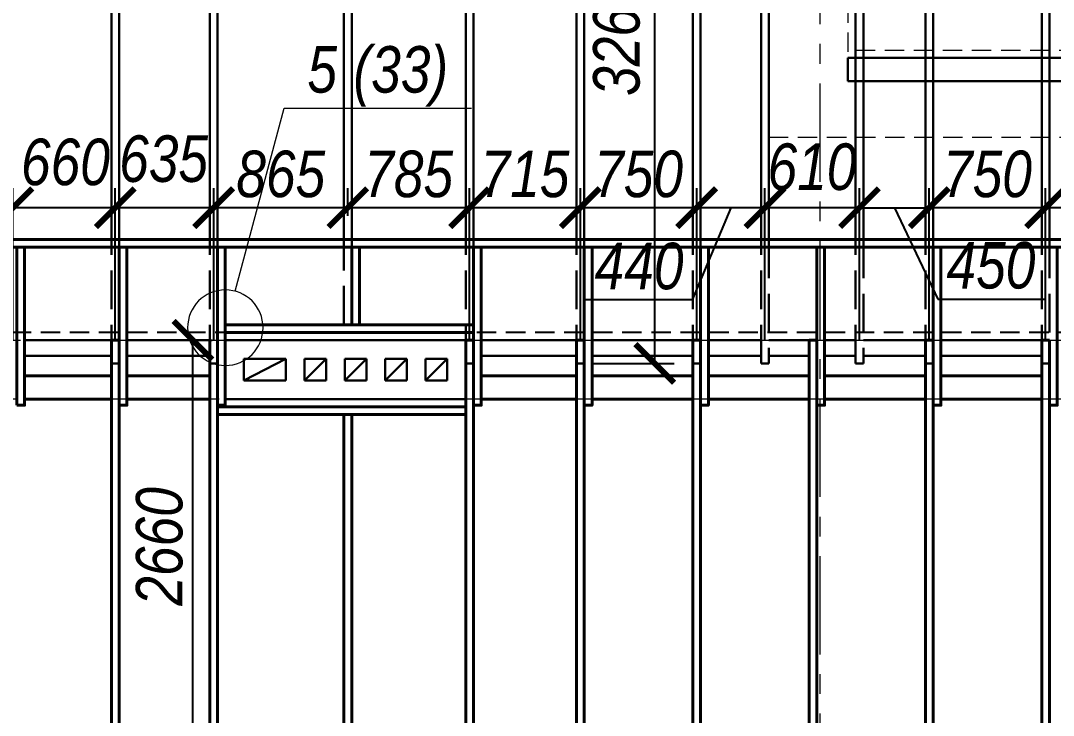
# Model space of a CAD drawing. Header units: millimetres. Extents: x 1582001 to 3303937, y 226471 to 491235.
# Drawn here: x 1759522 to 1766182, y 309108 to 313588 of the extents above; entities that cross this region are included whole.
import ezdxf

# ---------------------------------------------------------------- set-up
doc = ezdxf.new("R2010")
doc.units = ezdxf.units.MM
for name, pattern in [('CENTER', [50.8, 31.75, -6.35, 6.35, -6.35]), ('gost5', [7, 5, -2, 0]), ('HIDDEN', [0.375, 0.25, -0.125])]:
    doc.linetypes.add(name, pattern=pattern)
doc.layers.get('Defpoints').update_dxf_attribs({"color": 255, "lineweight": 30})
for name, color, linetype, lineweight in [('Кровля', 232, 'Continuous', 25), ('Оси', 251, 'CENTER', 9), ('Основная', 250, 'Continuous', 40), ('Перегородки', 202, 'Continuous', 30), ('Пунктир', 253, 'HIDDEN', 18), ('Размеры', 7, 'Continuous', 18), ('Стены', 244, 'Continuous', 30), ('Стены несущие', 7, 'Continuous', 40), ('Утеплитель', 145, 'Continuous', 9)]:
    doc.layers.add(name, color=color, linetype=linetype, lineweight=lineweight)
doc.styles.get("Standard").update_dxf_attribs({"font": 'ARIALNI.TTF', "height": 300})
doc.dimstyles.new('ISO-25', dxfattribs={"dimscale": 100, "dimtxt": 2.5, "dimasz": 2.5, "dimexe": 1.25, "dimexo": 0.625, "dimtad": 1, "dimdec": 0, "dimtxsty": 'Standard', "dimblk": 'ARCHTICK', "dimcen": 2.5, "dimadec": 0, "dimazin": 0, "dimtfac": 1, "dimtdec": 0, "dimtmove": 0, "dimatfit": 3, "dimfxl": 0, "dimarcsym": 0})

# ---------------------------------------------------------------- blocks, each defined once
blk = doc.blocks.new('_ArchTick')
at = {"color": 0, "linetype": 'ByBlock', "const_width": 0.15}
blk.add_lwpolyline([(-0.5, -0.5), (0.5, 0.5)], dxfattribs=at)
blk = doc.blocks.new('*D1676')
at = {"layer": 'Defpoints', "color": 0, "lineweight": -3, "ltscale": 100, "transparency": 16777216}
for p in [(1760250, 311527.4), (1760633.4, 311527.4), (1760207.3, 308867.4)]:
    blk.add_point(p, dxfattribs=at)
at = {"layer": 'Размеры', "color": 0, "lineweight": -2, "ltscale": 100, "transparency": 16777216}
for p, q in [((1760312.5, 311527.4), (1760758.4, 311527.4)), ((1760633.4, 308867.4), (1760633.4, 311527.4)), ((1760269.8, 308867.4), (1760758.4, 308867.4))]:
    blk.add_line(p, q, dxfattribs=at)
at = {"layer": 'Размеры', "color": 0, "lineweight": -2, "ltscale": 100, "transparency": 16777216, "xscale": 250, "yscale": 250, "zscale": 250}
for p, rotation in [((1760633.4, 311527.4), 90), ((1760633.4, 308867.4), 270)]:
    blk.add_blockref('_ArchTick', p, dxfattribs=dict(at, rotation=rotation))
at = {"layer": 'Размеры', "color": 0, "ltscale": 100, "transparency": 16777216, "insert": (1760417.7, 310197.4), "char_height": 300, "attachment_point": 5, "rotation": 90}
blk.add_mtext('2660', dxfattribs=at)
blk = doc.blocks.new('*D1678')
at = {"layer": 'Defpoints', "color": 0, "lineweight": -3, "ltscale": 100, "transparency": 16777216}
for p in [(1763157.3, 314637.4), (1763611.4, 314637.4), (1763157.3, 311377.4)]:
    blk.add_point(p, dxfattribs=at)
at = {"layer": 'Размеры', "color": 0, "lineweight": -2, "ltscale": 100, "transparency": 16777216}
for p, q in [((1763219.8, 314637.4), (1763736.4, 314637.4)), ((1763611.4, 311377.4), (1763611.4, 314637.4)), ((1763219.8, 311377.4), (1763736.4, 311377.4))]:
    blk.add_line(p, q, dxfattribs=at)
at = {"layer": 'Размеры', "color": 0, "lineweight": -2, "ltscale": 100, "transparency": 16777216, "xscale": 250, "yscale": 250, "zscale": 250}
for p, rotation in [((1763611.4, 314637.4), 90), ((1763611.4, 311377.4), 270)]:
    blk.add_blockref('_ArchTick', p, dxfattribs=dict(at, rotation=rotation))
at = {"layer": 'Размеры', "color": 0, "ltscale": 100, "transparency": 16777216, "insert": (1763366.1, 313484.5), "char_height": 300, "attachment_point": 5, "rotation": 90}
blk.add_mtext('3260', dxfattribs=at)
blk = doc.blocks.new('*D1767')
at = {"layer": 'Defpoints', "color": 0, "lineweight": -3, "ltscale": 100, "transparency": 16777216}
for p in [(1766132.3, 312381.9), (1766132.3, 311465.9), (1766882.3, 311465.9)]:
    blk.add_point(p, dxfattribs=at)
at = {"layer": 'Размеры', "color": 0, "lineweight": -2, "ltscale": 100, "transparency": 16777216}
for p, q in [((1766132.3, 311528.4), (1766132.3, 312506.9)), ((1766882.3, 311528.4), (1766882.3, 312506.9)), ((1766882.3, 312381.9), (1766132.3, 312381.9))]:
    blk.add_line(p, q, dxfattribs=at)
at = {"layer": 'Размеры', "color": 0, "lineweight": -2, "ltscale": 100, "transparency": 16777216, "xscale": 250, "yscale": 250, "zscale": 250, "rotation": 180}
blk.add_blockref('_ArchTick', (1766132.3, 312381.9), dxfattribs=at)
at = {"layer": 'Размеры', "color": 0, "lineweight": -2, "ltscale": 100, "transparency": 16777216, "xscale": 250, "yscale": 250, "zscale": 250}
blk.add_blockref('_ArchTick', (1766882.3, 312381.9), dxfattribs=at)
at = {"layer": 'Размеры', "color": 0, "ltscale": 100, "transparency": 16777216, "insert": (1766507.3, 312597.6), "char_height": 300, "attachment_point": 5}
blk.add_mtext('750', dxfattribs=at)
blk = doc.blocks.new('*D1768')
at = {"layer": 'Defpoints', "color": 0, "lineweight": -3, "ltscale": 100, "transparency": 16777216}
for p in [(1765382.3, 312381.9), (1765382.3, 311465.9), (1766132.3, 311465.9)]:
    blk.add_point(p, dxfattribs=at)
at = {"layer": 'Размеры', "color": 0, "lineweight": -2, "ltscale": 100, "transparency": 16777216}
for p, q in [((1765382.3, 311528.4), (1765382.3, 312506.9)), ((1766132.3, 311528.4), (1766132.3, 312506.9)), ((1766132.3, 312381.9), (1765382.3, 312381.9))]:
    blk.add_line(p, q, dxfattribs=at)
at = {"layer": 'Размеры', "color": 0, "lineweight": -2, "ltscale": 100, "transparency": 16777216, "xscale": 250, "yscale": 250, "zscale": 250, "rotation": 180}
blk.add_blockref('_ArchTick', (1765382.3, 312381.9), dxfattribs=at)
at = {"layer": 'Размеры', "color": 0, "lineweight": -2, "ltscale": 100, "transparency": 16777216, "xscale": 250, "yscale": 250, "zscale": 250}
blk.add_blockref('_ArchTick', (1766132.3, 312381.9), dxfattribs=at)
at = {"layer": 'Размеры', "color": 0, "ltscale": 100, "transparency": 16777216, "insert": (1765757.3, 312597.6), "char_height": 300, "attachment_point": 5}
blk.add_mtext('750', dxfattribs=at)
blk = doc.blocks.new('*D1769')
at = {"layer": 'Defpoints', "color": 0, "lineweight": -3, "ltscale": 100, "transparency": 16777216}
for p in [(1764322.3, 312381.9), (1764322.3, 311465.9), (1764932.3, 311465.9)]:
    blk.add_point(p, dxfattribs=at)
at = {"layer": 'Размеры', "color": 0, "lineweight": -2, "ltscale": 100, "transparency": 16777216}
for p, q in [((1764322.3, 311528.4), (1764322.3, 312506.9)), ((1764932.3, 311528.4), (1764932.3, 312506.9)), ((1764932.3, 312381.9), (1764322.3, 312381.9))]:
    blk.add_line(p, q, dxfattribs=at)
at = {"layer": 'Размеры', "color": 0, "lineweight": -2, "ltscale": 100, "transparency": 16777216, "xscale": 250, "yscale": 250, "zscale": 250, "rotation": 180}
blk.add_blockref('_ArchTick', (1764322.3, 312381.9), dxfattribs=at)
at = {"layer": 'Размеры', "color": 0, "lineweight": -2, "ltscale": 100, "transparency": 16777216, "xscale": 250, "yscale": 250, "zscale": 250}
blk.add_blockref('_ArchTick', (1764932.3, 312381.9), dxfattribs=at)
at = {"layer": 'Размеры', "color": 0, "ltscale": 100, "transparency": 16777216, "insert": (1764625.9, 312643.9), "char_height": 300, "attachment_point": 5}
blk.add_mtext('610', dxfattribs=at)
blk = doc.blocks.new('*D1770')
at = {"layer": 'Defpoints', "color": 0, "lineweight": -3, "ltscale": 100, "transparency": 16777216}
for p in [(1765382.3, 312381.9), (1764932.3, 312295.2), (1765382.3, 312295.2)]:
    blk.add_point(p, dxfattribs=at)
at = {"layer": 'Размеры', "color": 0, "lineweight": -2, "ltscale": 100, "transparency": 16777216}
for p, q in [((1764932.3, 312357.7), (1764932.3, 312506.9)), ((1765382.3, 312357.7), (1765382.3, 312506.9)), ((1764932.3, 312381.9), (1765382.3, 312381.9)), ((1765157.3, 312381.9), (1765436.8, 311792.8)), ((1765436.8, 311792.8), (1766122.7, 311792.8))]:
    blk.add_line(p, q, dxfattribs=at)
at = {"layer": 'Размеры', "color": 0, "lineweight": -2, "ltscale": 100, "transparency": 16777216, "xscale": 250, "yscale": 250, "zscale": 250, "rotation": 180}
blk.add_blockref('_ArchTick', (1764932.3, 312381.9), dxfattribs=at)
at = {"layer": 'Размеры', "color": 0, "lineweight": -2, "ltscale": 100, "transparency": 16777216, "xscale": 250, "yscale": 250, "zscale": 250}
blk.add_blockref('_ArchTick', (1765382.3, 312381.9), dxfattribs=at)
at = {"layer": 'Размеры', "color": 0, "ltscale": 100, "transparency": 16777216, "insert": (1765779.8, 312008.5), "char_height": 300, "attachment_point": 5}
blk.add_mtext('450', dxfattribs=at)
blk = doc.blocks.new('*D1771')
at = {"layer": 'Defpoints', "color": 0, "lineweight": -3, "ltscale": 100, "transparency": 16777216}
for p in [(1763882.3, 312381.9), (1763882.3, 311465.9), (1764322.3, 311465.9)]:
    blk.add_point(p, dxfattribs=at)
at = {"layer": 'Размеры', "color": 0, "lineweight": -2, "ltscale": 100, "transparency": 16777216}
for p, q in [((1763882.3, 311528.4), (1763882.3, 312506.9)), ((1764322.3, 311528.4), (1764322.3, 312506.9)), ((1764102.3, 312381.9), (1763853.3, 311787.9)), ((1764322.3, 312381.9), (1763882.3, 312381.9)), ((1763853.3, 311787.9), (1763167.4, 311787.9))]:
    blk.add_line(p, q, dxfattribs=at)
at = {"layer": 'Размеры', "color": 0, "lineweight": -2, "ltscale": 100, "transparency": 16777216, "xscale": 250, "yscale": 250, "zscale": 250, "rotation": 180}
blk.add_blockref('_ArchTick', (1763882.3, 312381.9), dxfattribs=at)
at = {"layer": 'Размеры', "color": 0, "lineweight": -2, "ltscale": 100, "transparency": 16777216, "xscale": 250, "yscale": 250, "zscale": 250}
blk.add_blockref('_ArchTick', (1764322.3, 312381.9), dxfattribs=at)
at = {"layer": 'Размеры', "color": 0, "ltscale": 100, "transparency": 16777216, "insert": (1763510.4, 312003.6), "char_height": 300, "attachment_point": 5}
blk.add_mtext('440', dxfattribs=at)
blk = doc.blocks.new('*D1772')
at = {"layer": 'Defpoints', "color": 0, "lineweight": -3, "ltscale": 100, "transparency": 16777216}
for p in [(1763132.3, 312381.9), (1763132.3, 311465.9), (1763882.3, 311465.9)]:
    blk.add_point(p, dxfattribs=at)
at = {"layer": 'Размеры', "color": 0, "lineweight": -2, "ltscale": 100, "transparency": 16777216}
for p, q in [((1763132.3, 311528.4), (1763132.3, 312506.9)), ((1763882.3, 311528.4), (1763882.3, 312506.9)), ((1763882.3, 312381.9), (1763132.3, 312381.9))]:
    blk.add_line(p, q, dxfattribs=at)
at = {"layer": 'Размеры', "color": 0, "lineweight": -2, "ltscale": 100, "transparency": 16777216, "xscale": 250, "yscale": 250, "zscale": 250, "rotation": 180}
blk.add_blockref('_ArchTick', (1763132.3, 312381.9), dxfattribs=at)
at = {"layer": 'Размеры', "color": 0, "lineweight": -2, "ltscale": 100, "transparency": 16777216, "xscale": 250, "yscale": 250, "zscale": 250}
blk.add_blockref('_ArchTick', (1763882.3, 312381.9), dxfattribs=at)
at = {"layer": 'Размеры', "color": 0, "ltscale": 100, "transparency": 16777216, "insert": (1763507.3, 312597.6), "char_height": 300, "attachment_point": 5}
blk.add_mtext('750', dxfattribs=at)
blk = doc.blocks.new('*D1773')
at = {"layer": 'Defpoints', "color": 0, "lineweight": -3, "ltscale": 100, "transparency": 16777216}
for p in [(1762417.3, 312381.9), (1762417.3, 311465.9), (1763132.3, 311465.9)]:
    blk.add_point(p, dxfattribs=at)
at = {"layer": 'Размеры', "color": 0, "lineweight": -2, "ltscale": 100, "transparency": 16777216}
for p, q in [((1762417.3, 311528.4), (1762417.3, 312506.9)), ((1763132.3, 311528.4), (1763132.3, 312506.9)), ((1763132.3, 312381.9), (1762417.3, 312381.9))]:
    blk.add_line(p, q, dxfattribs=at)
at = {"layer": 'Размеры', "color": 0, "lineweight": -2, "ltscale": 100, "transparency": 16777216, "xscale": 250, "yscale": 250, "zscale": 250, "rotation": 180}
blk.add_blockref('_ArchTick', (1762417.3, 312381.9), dxfattribs=at)
at = {"layer": 'Размеры', "color": 0, "lineweight": -2, "ltscale": 100, "transparency": 16777216, "xscale": 250, "yscale": 250, "zscale": 250}
blk.add_blockref('_ArchTick', (1763132.3, 312381.9), dxfattribs=at)
at = {"layer": 'Размеры', "color": 0, "ltscale": 100, "transparency": 16777216, "insert": (1762774.8, 312597.6), "char_height": 300, "attachment_point": 5}
blk.add_mtext('715', dxfattribs=at)
blk = doc.blocks.new('*D1774')
at = {"layer": 'Defpoints', "color": 0, "lineweight": -3, "ltscale": 100, "transparency": 16777216}
for p in [(1761632.3, 312381.9), (1761632.3, 312265.9), (1762417.3, 311465.9)]:
    blk.add_point(p, dxfattribs=at)
at = {"layer": 'Размеры', "color": 0, "lineweight": -2, "ltscale": 100, "transparency": 16777216}
for p, q in [((1761632.3, 312328.4), (1761632.3, 312506.9)), ((1762417.3, 311528.4), (1762417.3, 312506.9)), ((1762417.3, 312381.9), (1761632.3, 312381.9))]:
    blk.add_line(p, q, dxfattribs=at)
at = {"layer": 'Размеры', "color": 0, "lineweight": -2, "ltscale": 100, "transparency": 16777216, "xscale": 250, "yscale": 250, "zscale": 250, "rotation": 180}
blk.add_blockref('_ArchTick', (1761632.3, 312381.9), dxfattribs=at)
at = {"layer": 'Размеры', "color": 0, "lineweight": -2, "ltscale": 100, "transparency": 16777216, "xscale": 250, "yscale": 250, "zscale": 250}
blk.add_blockref('_ArchTick', (1762417.3, 312381.9), dxfattribs=at)
at = {"layer": 'Размеры', "color": 0, "ltscale": 100, "transparency": 16777216, "insert": (1762024.8, 312597.6), "char_height": 300, "attachment_point": 5}
blk.add_mtext('785', dxfattribs=at)
blk = doc.blocks.new('*D1775')
at = {"layer": 'Defpoints', "color": 0, "lineweight": -3, "ltscale": 100, "transparency": 16777216}
for p in [(1760767.3, 312381.9), (1761632.3, 312265.9), (1760767.3, 311465.9)]:
    blk.add_point(p, dxfattribs=at)
at = {"layer": 'Размеры', "color": 0, "lineweight": -2, "ltscale": 100, "transparency": 16777216}
for p, q in [((1760767.3, 311528.4), (1760767.3, 312506.9)), ((1761632.3, 312328.4), (1761632.3, 312506.9)), ((1761632.3, 312381.9), (1760767.3, 312381.9))]:
    blk.add_line(p, q, dxfattribs=at)
at = {"layer": 'Размеры', "color": 0, "lineweight": -2, "ltscale": 100, "transparency": 16777216, "xscale": 250, "yscale": 250, "zscale": 250, "rotation": 180}
blk.add_blockref('_ArchTick', (1760767.3, 312381.9), dxfattribs=at)
at = {"layer": 'Размеры', "color": 0, "lineweight": -2, "ltscale": 100, "transparency": 16777216, "xscale": 250, "yscale": 250, "zscale": 250}
blk.add_blockref('_ArchTick', (1761632.3, 312381.9), dxfattribs=at)
at = {"layer": 'Размеры', "color": 0, "ltscale": 100, "transparency": 16777216, "insert": (1761199.8, 312597.6), "char_height": 300, "attachment_point": 5}
blk.add_mtext('865', dxfattribs=at)
blk = doc.blocks.new('*D1776')
at = {"layer": 'Defpoints', "color": 0, "lineweight": -3, "ltscale": 100, "transparency": 16777216}
for p in [(1760132.3, 312381.9), (1760132.3, 311465.9), (1760767.3, 311465.9)]:
    blk.add_point(p, dxfattribs=at)
at = {"layer": 'Размеры', "color": 0, "lineweight": -2, "ltscale": 100, "transparency": 16777216}
for p, q in [((1760132.3, 311528.4), (1760132.3, 312506.9)), ((1760767.3, 311528.4), (1760767.3, 312506.9)), ((1760767.3, 312381.9), (1760132.3, 312381.9))]:
    blk.add_line(p, q, dxfattribs=at)
at = {"layer": 'Размеры', "color": 0, "lineweight": -2, "ltscale": 100, "transparency": 16777216, "xscale": 250, "yscale": 250, "zscale": 250, "rotation": 180}
blk.add_blockref('_ArchTick', (1760132.3, 312381.9), dxfattribs=at)
at = {"layer": 'Размеры', "color": 0, "lineweight": -2, "ltscale": 100, "transparency": 16777216, "xscale": 250, "yscale": 250, "zscale": 250}
blk.add_blockref('_ArchTick', (1760767.3, 312381.9), dxfattribs=at)
at = {"layer": 'Размеры', "color": 0, "ltscale": 100, "transparency": 16777216, "insert": (1760444.3, 312696), "char_height": 300, "attachment_point": 5}
blk.add_mtext('635', dxfattribs=at)
blk = doc.blocks.new('*D1777')
at = {"layer": 'Defpoints', "color": 0, "lineweight": -3, "ltscale": 100, "transparency": 16777216}
for p in [(1759472.3, 312381.9), (1759472.3, 311465.9), (1760132.3, 311465.9)]:
    blk.add_point(p, dxfattribs=at)
at = {"layer": 'Размеры', "color": 0, "lineweight": -2, "ltscale": 100, "transparency": 16777216}
for p, q in [((1759472.3, 311528.4), (1759472.3, 312506.9)), ((1760132.3, 311528.4), (1760132.3, 312506.9)), ((1760132.3, 312381.9), (1759472.3, 312381.9))]:
    blk.add_line(p, q, dxfattribs=at)
at = {"layer": 'Размеры', "color": 0, "lineweight": -2, "ltscale": 100, "transparency": 16777216, "xscale": 250, "yscale": 250, "zscale": 250, "rotation": 180}
blk.add_blockref('_ArchTick', (1759472.3, 312381.9), dxfattribs=at)
at = {"layer": 'Размеры', "color": 0, "lineweight": -2, "ltscale": 100, "transparency": 16777216, "xscale": 250, "yscale": 250, "zscale": 250}
blk.add_blockref('_ArchTick', (1760132.3, 312381.9), dxfattribs=at)
at = {"layer": 'Размеры', "color": 0, "ltscale": 100, "transparency": 16777216, "insert": (1759811.1, 312674.9), "char_height": 300, "attachment_point": 5}
blk.add_mtext('660', dxfattribs=at)
blk = doc.blocks.new('*D1778')
at = {"layer": 'Defpoints', "color": 0, "lineweight": -3, "ltscale": 100, "transparency": 16777216}
for p in [(1758812.3, 312381.9), (1758812.3, 311465.9), (1759472.3, 311465.9)]:
    blk.add_point(p, dxfattribs=at)
at = {"layer": 'Размеры', "color": 0, "lineweight": -2, "ltscale": 100, "transparency": 16777216}
for p, q in [((1758812.3, 311528.4), (1758812.3, 312506.9)), ((1759472.3, 311528.4), (1759472.3, 312506.9)), ((1759472.3, 312381.9), (1758812.3, 312381.9))]:
    blk.add_line(p, q, dxfattribs=at)
at = {"layer": 'Размеры', "color": 0, "lineweight": -2, "ltscale": 100, "transparency": 16777216, "xscale": 250, "yscale": 250, "zscale": 250, "rotation": 180}
blk.add_blockref('_ArchTick', (1758812.3, 312381.9), dxfattribs=at)
at = {"layer": 'Размеры', "color": 0, "lineweight": -2, "ltscale": 100, "transparency": 16777216, "xscale": 250, "yscale": 250, "zscale": 250}
blk.add_blockref('_ArchTick', (1759472.3, 312381.9), dxfattribs=at)
at = {"layer": 'Размеры', "color": 0, "ltscale": 100, "transparency": 16777216, "insert": (1759174.5, 312667.6), "char_height": 300, "attachment_point": 5}
blk.add_mtext('660', dxfattribs=at)

msp = doc.modelspace()

# ---------------------------------------------------------------- linework, layer by layer
at = {"layer": 'Кровля', "linetype": 'HIDDEN', "ltscale": 500}
msp.add_line((1772527.3, 311577.4), (1758237.3, 311577.4), dxfattribs=at)
at = {"layer": 'Оси', "ltscale": 20}
for p, q in [((1764677.3, 317247.4), (1764677.3, 295441.3)), ((1771677.3, 311147.4), (1752807.3, 311147.4))]:
    msp.add_line(p, q, dxfattribs=at)
at = {"layer": 'Основная', "ltscale": 2.5}
msp.add_lwpolyline([(1765559.3, 318287.4), (1772527.3, 318287.4), (1772527.3, 298307.4), (1758237.3, 298307.4), (1758237.3, 312177.4), (1772527.3, 312177.4), (1772527.3, 305607.4), (1769162.3, 305607.4)], dxfattribs=at)
at = {"layer": 'Перегородки'}
for p, q in [((1760962.3, 311267.4), (1761232.3, 311407.4)), ((1760962.3, 311407.4), (1760962.3, 311267.4)), ((1761232.3, 311407.4), (1760962.3, 311407.4)), ((1761232.3, 311267.4), (1761232.3, 311407.4)), ((1761492.3, 311407.4), (1761352.3, 311267.4)), ((1761352.3, 311407.4), (1761492.3, 311407.4)), ((1761352.3, 311267.4), (1761352.3, 311407.4)), ((1761492.3, 311407.4), (1761492.3, 311267.4)), ((1761752.3, 311407.4), (1761612.3, 311267.4)), ((1761612.3, 311407.4), (1761752.3, 311407.4)), ((1761612.3, 311267.4), (1761612.3, 311407.4)), ((1761752.3, 311407.4), (1761752.3, 311267.4)), ((1762012.3, 311407.4), (1761872.3, 311267.4)), ((1761872.3, 311407.4), (1762012.3, 311407.4)), ((1761872.3, 311267.4), (1761872.3, 311407.4)), ((1762012.3, 311407.4), (1762012.3, 311267.4)), ((1762272.3, 311407.4), (1762132.3, 311267.4)), ((1762132.3, 311407.4), (1762272.3, 311407.4)), ((1762132.3, 311267.4), (1762132.3, 311407.4)), ((1762272.3, 311407.4), (1762272.3, 311267.4)), ((1760962.3, 311267.4), (1761232.3, 311267.4)), ((1761492.3, 311267.4), (1761352.3, 311267.4)), ((1761752.3, 311267.4), (1761612.3, 311267.4)), ((1762012.3, 311267.4), (1761872.3, 311267.4)), ((1762272.3, 311267.4), (1762132.3, 311267.4))]:
    msp.add_line(p, q, dxfattribs=at)
msp.add_lwpolyline([(1760842.3, 311527.4), (1762392.3, 311527.4), (1762392.3, 311147.4), (1760842.3, 311147.4)], close=True, dxfattribs=at)
at = {"layer": 'Пунктир', "ltscale": 500}
for p, q in [((1759397.3, 311527.4), (1766427.3, 311527.4)), ((1766427.3, 311147.4), (1759397.3, 311147.4))]:
    msp.add_line(p, q, dxfattribs=at)
for points in [[(1758887.3, 314637.4), (1764857.3, 314637.4), (1764857.3, 313347.4), (1766297.3, 313347.4), (1766297.3, 317637.4), (1771877.3, 317637.4), (1771877.3, 298957.4), (1766297.3, 298957.4), (1766297.3, 300757.4), (1756417.3, 300757.4), (1756417.3, 307647.4), (1758887.3, 307647.4), (1758887.3, 314637.4)], [(1759397.3, 314127.4), (1764347.3, 314127.4), (1764347.3, 312837.4), (1766807.3, 312837.4), (1766807.3, 317127.4), (1771367.3, 317127.4), (1771367.3, 311527.4)]]:
    msp.add_lwpolyline(points, dxfattribs=at)
at = {"layer": 'Размеры', "ltscale": 100}
for p, q in [((1760905.4, 311843.4), (1761221.7, 313023.7)), ((1761221.7, 313023.7), (1762429.4, 313023.7))]:
    msp.add_line(p, q, dxfattribs=at)
for start, end in [(0, 180), (180, 0)]:
    msp.add_arc((1760842.3, 311608.1), 243.5, start, end, dxfattribs=at)
at = {"layer": 'Стены', "ltscale": 100}
for p, q in [((1764907.3, 314968.6), (1764907.3, 312177.4)), ((1764957.3, 312177.4), (1764957.3, 314928.1)), ((1765357.3, 314360.5), (1765357.3, 312177.4)), ((1765407.3, 312177.4), (1765407.3, 314319.9)), ((1766107.3, 313752.4), (1766107.3, 312177.4)), ((1766157.3, 312177.4), (1766157.3, 313711.8))]:
    msp.add_line(p, q, dxfattribs=at)
at = {"layer": 'Стены', "color": 5, "ltscale": 100}
for p, q in [((1764857.3, 313347.4), (1766297.3, 313347.4)), ((1764857.3, 313347.4), (1764857.3, 313197.4)), ((1764857.3, 313197.4), (1766297.3, 313197.4))]:
    msp.add_line(p, q, dxfattribs=at)
at = {"layer": 'Стены', "color": 6, "ltscale": 100}
for p, q in [((1759547.3, 311527.4), (1760107.3, 311527.4)), ((1760207.3, 311527.3), (1760742.3, 311527.3)), ((1762492.3, 311527.2), (1763107.3, 311527.2)), ((1763207.3, 311527.2), (1763857.3, 311527.2)), ((1763957.3, 311527.2), (1764297.3, 311527.2)), ((1764347.3, 311527.2), (1764607.3, 311527.2)), ((1764707.3, 311527.2), (1764907.3, 311527.1)), ((1764957.3, 311527.1), (1765357.3, 311527.1)), ((1765457.3, 311527.1), (1766107.3, 311527.1)), ((1759547.3, 311427.4), (1760107.3, 311427.4)), ((1760207.3, 311427.3), (1760742.3, 311427.3)), ((1762492.3, 311427.2), (1763107.3, 311427.2)), ((1763207.3, 311427.2), (1763857.3, 311427.2)), ((1763957.3, 311427.2), (1764297.3, 311427.2)), ((1764347.3, 311427.2), (1764607.3, 311427.2)), ((1764707.3, 311427.2), (1764907.3, 311427.1)), ((1764957.3, 311427.1), (1765357.3, 311427.1)), ((1765457.3, 311427.1), (1766107.3, 311427.1))]:
    msp.add_line(p, q, dxfattribs=at)
at = {"layer": 'Стены', "ltscale": 100}
for points in [[(1760157.3, 312177.4), (1760157.3, 314637.4), (1760107.3, 314637.4), (1760107.3, 312177.4)], [(1760792.3, 312177.4), (1760792.3, 314637.4), (1760742.3, 314637.4), (1760742.3, 312177.4)], [(1761657.3, 312177.4), (1761657.3, 314637.4), (1761607.3, 314637.4), (1761607.3, 312177.4)], [(1762442.3, 312177.4), (1762442.3, 314637.4), (1762392.3, 314637.4), (1762392.3, 312177.4)], [(1763157.3, 312177.4), (1763157.3, 314637.4), (1763107.3, 314637.4), (1763107.3, 312177.4)], [(1763907.3, 312177.4), (1763907.3, 314637.4), (1763857.3, 314637.4), (1763857.3, 312177.4)], [(1764347.3, 312177.4), (1764347.3, 314637.4), (1764297.3, 314637.4), (1764297.3, 312177.4)]]:
    msp.add_lwpolyline(points, dxfattribs=at)
at = {"layer": 'Стены', "linetype": 'gost5', "ltscale": 50}
for points in [[(1760107.3, 312177.4), (1760157.3, 312177.4), (1760157.3, 311377.4), (1760107.3, 311377.4)], [(1760742.3, 312177.4), (1760792.3, 312177.4), (1760792.3, 311377.4), (1760742.3, 311377.4)], [(1762392.3, 312177.4), (1762442.3, 312177.4), (1762442.3, 311377.4), (1762392.3, 311377.4)], [(1763107.3, 312177.4), (1763157.3, 312177.4), (1763157.3, 311377.4), (1763107.3, 311377.4)], [(1763857.3, 312177.4), (1763907.3, 312177.4), (1763907.3, 311377.4), (1763857.3, 311377.4)], [(1764297.3, 312177.4), (1764347.3, 312177.4), (1764347.3, 311377.4), (1764297.3, 311377.4)], [(1764907.3, 312177.4), (1764957.3, 312177.4), (1764957.3, 311377.4), (1764907.3, 311377.4)], [(1765357.3, 312177.4), (1765407.3, 312177.4), (1765407.3, 311377.4), (1765357.3, 311377.4)], [(1766107.3, 312177.4), (1766157.3, 312177.4), (1766157.3, 311377.4), (1766107.3, 311377.4)]]:
    msp.add_lwpolyline(points, close=True, dxfattribs=at)
msp.add_lwpolyline([(1761607.3, 311627.4), (1761607.3, 312177.4), (1761657.3, 312177.4), (1761657.3, 311627.4)], dxfattribs=at)
at = {"layer": 'Стены несущие', "ltscale": 100}
for p, q in [((1760842.3, 311627.4), (1762442.3, 311627.4)), ((1760842.3, 311577.4), (1762442.3, 311577.4)), ((1760107.3, 299347.4), (1760107.3, 311527.4)), ((1760107.3, 311527.4), (1760157.3, 311527.4)), ((1760107.3, 311527.4), (1760157.3, 311527.4)), ((1760157.3, 298357.4), (1760157.3, 311527.4)), ((1760742.3, 299347.4), (1760742.3, 311527.4)), ((1760792.3, 298357.4), (1760792.3, 311527.4)), ((1762392.3, 299347.4), (1762392.3, 311527.4)), ((1762392.3, 311527.4), (1762442.3, 311527.4)), ((1762392.3, 311527.4), (1762442.3, 311527.4)), ((1762442.3, 298357.4), (1762442.3, 311527.4)), ((1763107.3, 299347.4), (1763107.3, 311527.4)), ((1763107.3, 311527.4), (1763157.3, 311527.4)), ((1763107.3, 311527.4), (1763157.3, 311527.4)), ((1763157.3, 298357.4), (1763157.3, 311527.4)), ((1763857.3, 299347.4), (1763857.3, 311527.4)), ((1763857.3, 311527.4), (1763907.3, 311527.4)), ((1763857.3, 311527.4), (1763907.3, 311527.4)), ((1763907.3, 298357.4), (1763907.3, 311527.4)), ((1764607.3, 299347.4), (1764607.3, 311527.4)), ((1764607.3, 311527.4), (1764657.3, 311527.4)), ((1764607.3, 311527.4), (1764657.3, 311527.4)), ((1764657.3, 298357.4), (1764657.3, 311527.4)), ((1765357.3, 299347.4), (1765357.3, 311527.4)), ((1765357.3, 311527.4), (1765407.3, 311527.4)), ((1765357.3, 311527.4), (1765407.3, 311527.4)), ((1765407.3, 302334.9), (1765407.3, 311527.4)), ((1766107.3, 303099.7), (1766107.3, 311527.4)), ((1766107.3, 311527.4), (1766157.3, 311527.4)), ((1766107.3, 311527.4), (1766157.3, 311527.4)), ((1766157.3, 303154.3), (1766157.3, 311527.4)), ((1760792.3, 311097.4), (1762392.3, 311097.4)), ((1760792.3, 311047.4), (1762392.3, 311047.4)), ((1761607.3, 299347.4), (1761607.3, 311047.4)), ((1761657.3, 298357.4), (1761657.3, 311047.4))]:
    msp.add_line(p, q, dxfattribs=at)
at = {"layer": 'Стены несущие', "color": 5, "ltscale": 100}
for p, q in [((1759547.3, 311297.4), (1760107.3, 311297.4)), ((1760207.3, 311297.4), (1760742.3, 311297.4)), ((1762492.3, 311297.4), (1763107.3, 311297.4)), ((1763207.3, 311297.4), (1763857.3, 311297.4)), ((1763957.3, 311297.4), (1764607.3, 311297.4)), ((1764707.3, 311297.4), (1765357.3, 311297.4)), ((1765457.3, 311297.4), (1766107.3, 311297.4)), ((1759547.3, 311147.4), (1760107.3, 311147.4)), ((1760207.3, 311147.4), (1760742.3, 311147.4)), ((1762492.3, 311147.4), (1763107.3, 311147.4)), ((1763207.3, 311147.4), (1763857.3, 311147.4)), ((1763957.3, 311147.4), (1764607.3, 311147.4)), ((1764707.3, 311147.4), (1765357.3, 311147.4)), ((1765457.3, 311147.4), (1766107.3, 311147.4))]:
    msp.add_line(p, q, dxfattribs=at)
at = {"layer": 'Стены несущие', "ltscale": 100}
for points in [[(1769162.3, 305657.4), (1772477.3, 305657.4), (1772477.3, 312127.4), (1758287.3, 312127.4), (1758287.3, 298357.4), (1772477.3, 298357.4), (1772477.3, 318237.4), (1764502.3, 318237.4)], [(1761707.3, 311627.4), (1761707.3, 312127.4), (1761657.3, 312127.4), (1761657.3, 311627.4)], [(1766157.3, 311107.7), (1766207.3, 311107.7), (1766207.3, 312127.4), (1766157.3, 312127.4)]]:
    msp.add_lwpolyline(points, dxfattribs=at)
for points in [[(1759497.3, 311107.7), (1759547.3, 311107.7), (1759547.3, 312127.4), (1759497.3, 312127.4)], [(1760157.3, 311107.7), (1760207.3, 311107.7), (1760207.3, 312127.4), (1760157.3, 312127.4)], [(1760792.3, 311107.7), (1760842.3, 311107.7), (1760842.3, 312127.4), (1760792.3, 312127.4)], [(1762442.3, 311107.7), (1762492.3, 311107.7), (1762492.3, 312127.4), (1762442.3, 312127.4)], [(1763157.3, 311107.7), (1763207.3, 311107.7), (1763207.3, 312127.4), (1763157.3, 312127.4)], [(1763907.3, 311107.7), (1763957.3, 311107.7), (1763957.3, 312127.4), (1763907.3, 312127.4)], [(1764657.3, 311107.7), (1764707.3, 311107.7), (1764707.3, 312127.4), (1764657.3, 312127.4)], [(1765407.3, 311107.7), (1765457.3, 311107.7), (1765457.3, 312127.4), (1765407.3, 312127.4)]]:
    msp.add_lwpolyline(points, close=True, dxfattribs=at)
at = {"layer": 'Утеплитель', "linetype": 'HIDDEN', "ltscale": 500}
msp.add_lwpolyline([(1758837.3, 314687.4), (1764907.3, 314687.4), (1764907.3, 313397.4), (1766247.3, 313397.4), (1766247.3, 317687.4), (1771927.3, 317687.4), (1771927.3, 298907.4), (1766247.3, 298907.4), (1766247.3, 300707.4), (1756367.3, 300707.4), (1756367.3, 307697.4), (1758837.3, 307697.4), (1758837.3, 314687.4)], dxfattribs=at)

# ---------------------------------------------------------------- texts
at = {"layer": 'Размеры', "ltscale": 100}
for s, p in [('5', (1761371.7, 313123.7)), ('(33)', (1761668.3, 313123.7))]:
    msp.add_text(s, height=300, dxfattribs=at).set_placement(p)

# ---------------------------------------------------------------- dimensions: what is measured, and where the dimension line sits
dim = msp.add_linear_dim(base=(1763611.4, 314637.4), p1=(1763157.3, 311377.4), p2=(1763157.3, 314637.4), angle=90, dimstyle='ISO-25', override={"dimlfac": 1, "dimtxsty": 'Standard', "dimblk1": 'ArchTick', "dimblk2": 'ArchTick', "dimsah": 1, "dimtmove": 2, "dimtolj": 0}, dxfattribs=at)
dim.commit()
dim.dimension.update_dxf_attribs({"geometry": '*D1678', "text_midpoint": (1763366.1, 313484.5), "dimtype": 160})
for base, p1, p2, override, picture, middle in [((1760132.3, 312381.9), (1760767.3, 311465.9), (1760132.3, 311465.9), {"dimlfac": 1, "dimtxsty": 'Standard', "dimblk1": 'ArchTick', "dimblk2": 'ArchTick', "dimsah": 1, "dimtmove": 2, "dimtolj": 0}, '*D1776', (1760444.3, 312696)), ((1758812.3, 312381.9), (1759472.3, 311465.9), (1758812.3, 311465.9), {"dimlfac": 1, "dimtxsty": 'Standard', "dimblk1": 'ArchTick', "dimblk2": 'ArchTick', "dimsah": 1, "dimtmove": 2, "dimtolj": 0}, '*D1778', (1759174.5, 312667.6)), ((1759472.3, 312381.9), (1760132.3, 311465.9), (1759472.3, 311465.9), {"dimlfac": 1, "dimtxsty": 'Standard', "dimblk1": 'ArchTick', "dimblk2": 'ArchTick', "dimsah": 1, "dimtmove": 2, "dimtolj": 0}, '*D1777', (1759811.1, 312674.9)), ((1764322.3, 312381.9), (1764932.3, 311465.9), (1764322.3, 311465.9), {"dimlfac": 1, "dimtxsty": 'Standard', "dimblk1": 'ArchTick', "dimblk2": 'ArchTick', "dimsah": 1, "dimtmove": 2, "dimtolj": 0}, '*D1769', (1764625.9, 312643.9)), ((1763882.3, 312381.9), (1764322.3, 311465.9), (1763882.3, 311465.9), {"dimscale": 100, "dimgap": 0.625, "dimlfac": 1, "dimtxsty": 'Standard', "dimblk1": 'ArchTick', "dimblk2": 'ArchTick', "dimsah": 1, "dimse1": 0, "dimse2": 0, "dimsd1": 0, "dimsd2": 0, "dimtmove": 1, "dimtolj": 0}, '*D1771', (1763790.8, 311787.9)), ((1765382.3, 312381.9), (1764932.3, 312295.2), (1765382.3, 312295.2), {"dimscale": 100, "dimgap": 0.625, "dimlfac": 1, "dimtxsty": 'Standard', "dimblk1": 'ArchTick', "dimblk2": 'ArchTick', "dimsah": 1, "dimse1": 0, "dimse2": 0, "dimsd1": 0, "dimsd2": 0, "dimtmove": 1, "dimtolj": 0}, '*D1770', (1765499.3, 311792.8))]:
    dim = msp.add_linear_dim(base=base, p1=p1, p2=p2, dimstyle='ISO-25', override=override, dxfattribs=at)
    dim.commit()
    dim.dimension.update_dxf_attribs({"geometry": picture, "text_midpoint": middle, "dimtype": 160})
for base, p1, p2, override, picture, middle in [((1760767.3, 312381.9), (1761632.3, 312265.9), (1760767.3, 311465.9), {"dimscale": 100, "dimlfac": 1, "dimtxsty": 'Standard', "dimblk1": 'ArchTick', "dimblk2": 'ArchTick', "dimsah": 1, "dimtmove": 0, "dimtolj": 0}, '*D1775', (1761199.8, 312597.6)), ((1761632.3, 312381.9), (1762417.3, 311465.9), (1761632.3, 312265.9), {"dimscale": 100, "dimlfac": 1, "dimtxsty": 'Standard', "dimblk1": 'ArchTick', "dimblk2": 'ArchTick', "dimsah": 1, "dimtmove": 0, "dimtolj": 0}, '*D1774', (1762024.8, 312597.6)), ((1762417.3, 312381.9), (1763132.3, 311465.9), (1762417.3, 311465.9), {"dimscale": 100, "dimlfac": 1, "dimtxsty": 'Standard', "dimblk1": 'ArchTick', "dimblk2": 'ArchTick', "dimsah": 1, "dimtmove": 0, "dimtolj": 0}, '*D1773', (1762774.8, 312597.6)), ((1763132.3, 312381.9), (1763882.3, 311465.9), (1763132.3, 311465.9), {"dimscale": 100}, '*D1772', (1763507.3, 312597.6)), ((1765382.3, 312381.9), (1766132.3, 311465.9), (1765382.3, 311465.9), {"dimscale": 100, "dimlfac": 1, "dimtxsty": 'Standard', "dimblk1": 'ArchTick', "dimblk2": 'ArchTick', "dimsah": 1, "dimtmove": 0, "dimtolj": 0}, '*D1768', (1765757.3, 312597.6)), ((1766132.3, 312381.9), (1766882.3, 311465.9), (1766132.3, 311465.9), {"dimscale": 100, "dimlfac": 1, "dimtxsty": 'Standard', "dimblk1": 'ArchTick', "dimblk2": 'ArchTick', "dimsah": 1, "dimtmove": 0, "dimtolj": 0}, '*D1767', (1766507.3, 312597.6))]:
    dim = msp.add_linear_dim(base=base, p1=p1, p2=p2, dimstyle='ISO-25', override=override, dxfattribs=at)
    dim.commit()
    dim.dimension.update_dxf_attribs({"geometry": picture, "text_midpoint": middle})
dim = msp.add_linear_dim(base=(1760633.4, 311527.4), p1=(1760207.3, 308867.4), p2=(1760250, 311527.4), angle=90, dimstyle='ISO-25', override={"dimscale": 100, "dimlfac": 1, "dimtxsty": 'Standard', "dimblk1": 'ArchTick', "dimblk2": 'ArchTick', "dimsah": 1, "dimtmove": 0, "dimtolj": 0}, dxfattribs=at)
dim.commit()
dim.dimension.update_dxf_attribs({"geometry": '*D1676', "text_midpoint": (1760417.7, 310197.4)})

doc.saveas('drawing.dxf')
